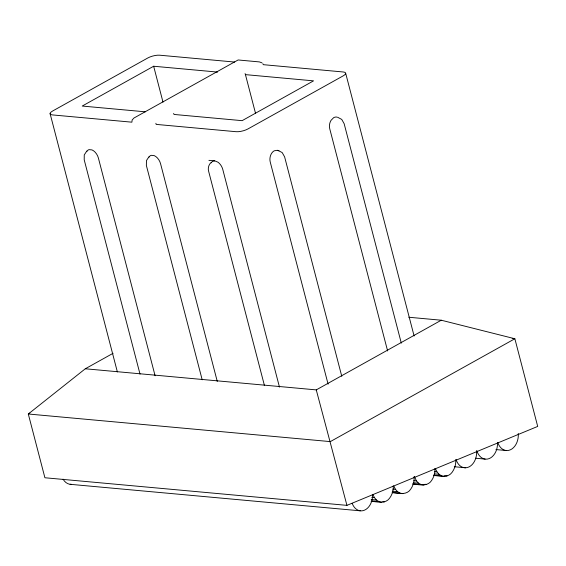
<?xml version="1.0" encoding="UTF-8"?>
<svg xmlns="http://www.w3.org/2000/svg" width="566" height="566" viewBox="0 0 566 566"><rect width="100%" height="100%" fill="white"/><g stroke="black" fill="none" stroke-linecap="round" stroke-linejoin="round"><path stroke-width="0.85" d="M149.049 156.641L146.46 160.553L146.368 165.463L202.189 379.793M211.132 162.435C208.705 164.628 207.687 168.173 208.642 171.314L264.471 385.644M86.839 150.988L84.256 154.914L84.207 159.824L140.028 374.154M113.073 353.297L85.296 368.777L28.3 414.001L44.905 477.754L346.937 505.36L537.7 426.417L514.862 338.751L441.268 320.215L408.772 317.243M412.473 483.972C418.89 484.531 427.316 487.114 431.596 480.513C433.959 477.018 435.261 472.752 434.921 468.528M217.662 72.087L153.655 66.236L82.219 106.054L145.349 111.82M29.842 413.138L28.3 414.001L330.332 441.607L514.862 338.751L512.223 338.51M85.296 368.777L316.26 389.889L441.268 320.215M433.733 475.44C439.86 475.942 447.784 478.355 452.093 472.32C454.739 468.733 456.111 464.205 455.736 459.755M371.112 501.285C377.232 501.724 385.121 504.249 389.5 498.313C392.188 494.769 393.603 490.255 393.271 485.805M392.295 492.675C398.443 493.269 406.409 495.519 410.598 489.357C413.187 485.713 414.51 481.164 414.071 476.706M279.477 387.123L222.763 169.383A8.646 5.327 60.9 0 0 217.995 162.209L214.847 160.878L213.382 161.013A8.653 5.327 60.9 0 0 211.26 162.831M234.664 62.055L159.669 55.199A8.653 2.646 -14.6 0 0 147.79 57.98L52.546 111.063A8.653 2.646 -14.6 0 0 52.518 114.926L131.878 122.178L132.154 119.999L133.944 118.032L238.116 59.968L259.44 61.92L261.987 62.868M245.078 73.587L245.446 74.627L313.55 80.853L242.121 120.664L174.017 114.445L173.642 113.405M495.95 449.574L506.506 450.536M475.482 458.219L485.154 459.104M454.286 466.731L465.719 467.778M434.341 471.648L436.98 471.888L439.06 474.28L441.551 475.822L444.282 476.402M434.66 473.883L439.06 474.28M444.437 475.744L447.076 475.985M433.634 475.1L441.551 475.822M413.817 480.697L416.456 480.937L418.607 483.208L421.146 484.602L423.906 485.02M413.329 482.72L418.607 483.208M424.932 484.284L426.693 484.439M413.237 483.873L421.146 484.602M392.832 489.088L395.471 489.335L397.587 491.67L400.098 493.135L402.851 493.644M392.309 491.182L397.587 491.67M392.188 492.413L400.098 493.135M371.777 497.351L374.409 497.592L376.461 500.033L378.937 501.618L381.661 502.254M371.19 499.552L376.461 500.033M382.701 501.724L384.463 501.886M371.904 500.974L378.937 501.618M70.12 484.305L360.301 510.822M208.911 160.341L214.648 160.871M337.555 117.219L341.73 119.405L344.142 123.678L401.308 343.13M278.033 150.4L282.201 152.587L284.613 156.86L341.779 376.305M278.946 150.846L277.368 150.273L274.192 150.825A8.759 6.36 -84.8 0 0 270.555 155.523A8.61 6.254 -84.8 0 0 270.265 162.138L328.096 384.151M416.456 480.937L414.411 476.565M393.908 486.293L395.471 489.335M435.459 468.797L436.98 471.888M262.836 63.689L263.303 64.673L343.258 71.981A8.653 2.646 -14.6 0 1 343.222 75.844L247.979 128.928A8.653 2.646 -14.6 0 1 236.107 131.701L156.159 124.393L155.891 123.296M372.923 494.479L374.409 497.592M456.125 459.564L456.564 460.901A14.702 10.676 -84.8 0 0 469.044 466.9A14.702 10.676 -84.8 0 0 476.65 451.06M316.26 389.889L346.937 505.36M345.699 73.339L414.114 335.992M387.625 350.97L329.794 128.963A8.61 6.254 -84.8 0 1 330.084 122.348L330.997 120.388L333.622 117.7A8.759 6.36 -84.8 0 1 336.897 117.098M245.446 74.627L255.464 113.094M153.655 66.236L163.001 102.135M217.28 381.442L160.56 163.701A8.653 5.327 60.9 0 0 154.171 155.6L151.207 155.325A8.653 5.327 60.9 0 0 149.084 157.15M155.098 375.76L98.385 158.013A8.653 5.327 60.9 0 0 91.989 149.912L89.025 149.643A8.653 5.327 60.9 0 0 86.902 151.462M50.077 113.568L117.374 371.947M372.534 494.38A14.702 10.676 -84.8 0 1 364.546 510.157A14.702 10.676 -84.8 0 1 352.165 503.287M71.514 484.34A14.702 10.676 -84.8 0 1 63.067 479.14M497.493 442.81A14.702 10.676 -84.8 0 1 489.059 458.63A14.702 10.676 -84.8 0 1 476.798 450.6M518.272 433.464A14.702 10.676 -84.8 0 1 510.405 449.8A14.702 10.676 -84.8 0 1 497.832 442.633"/></g></svg>
